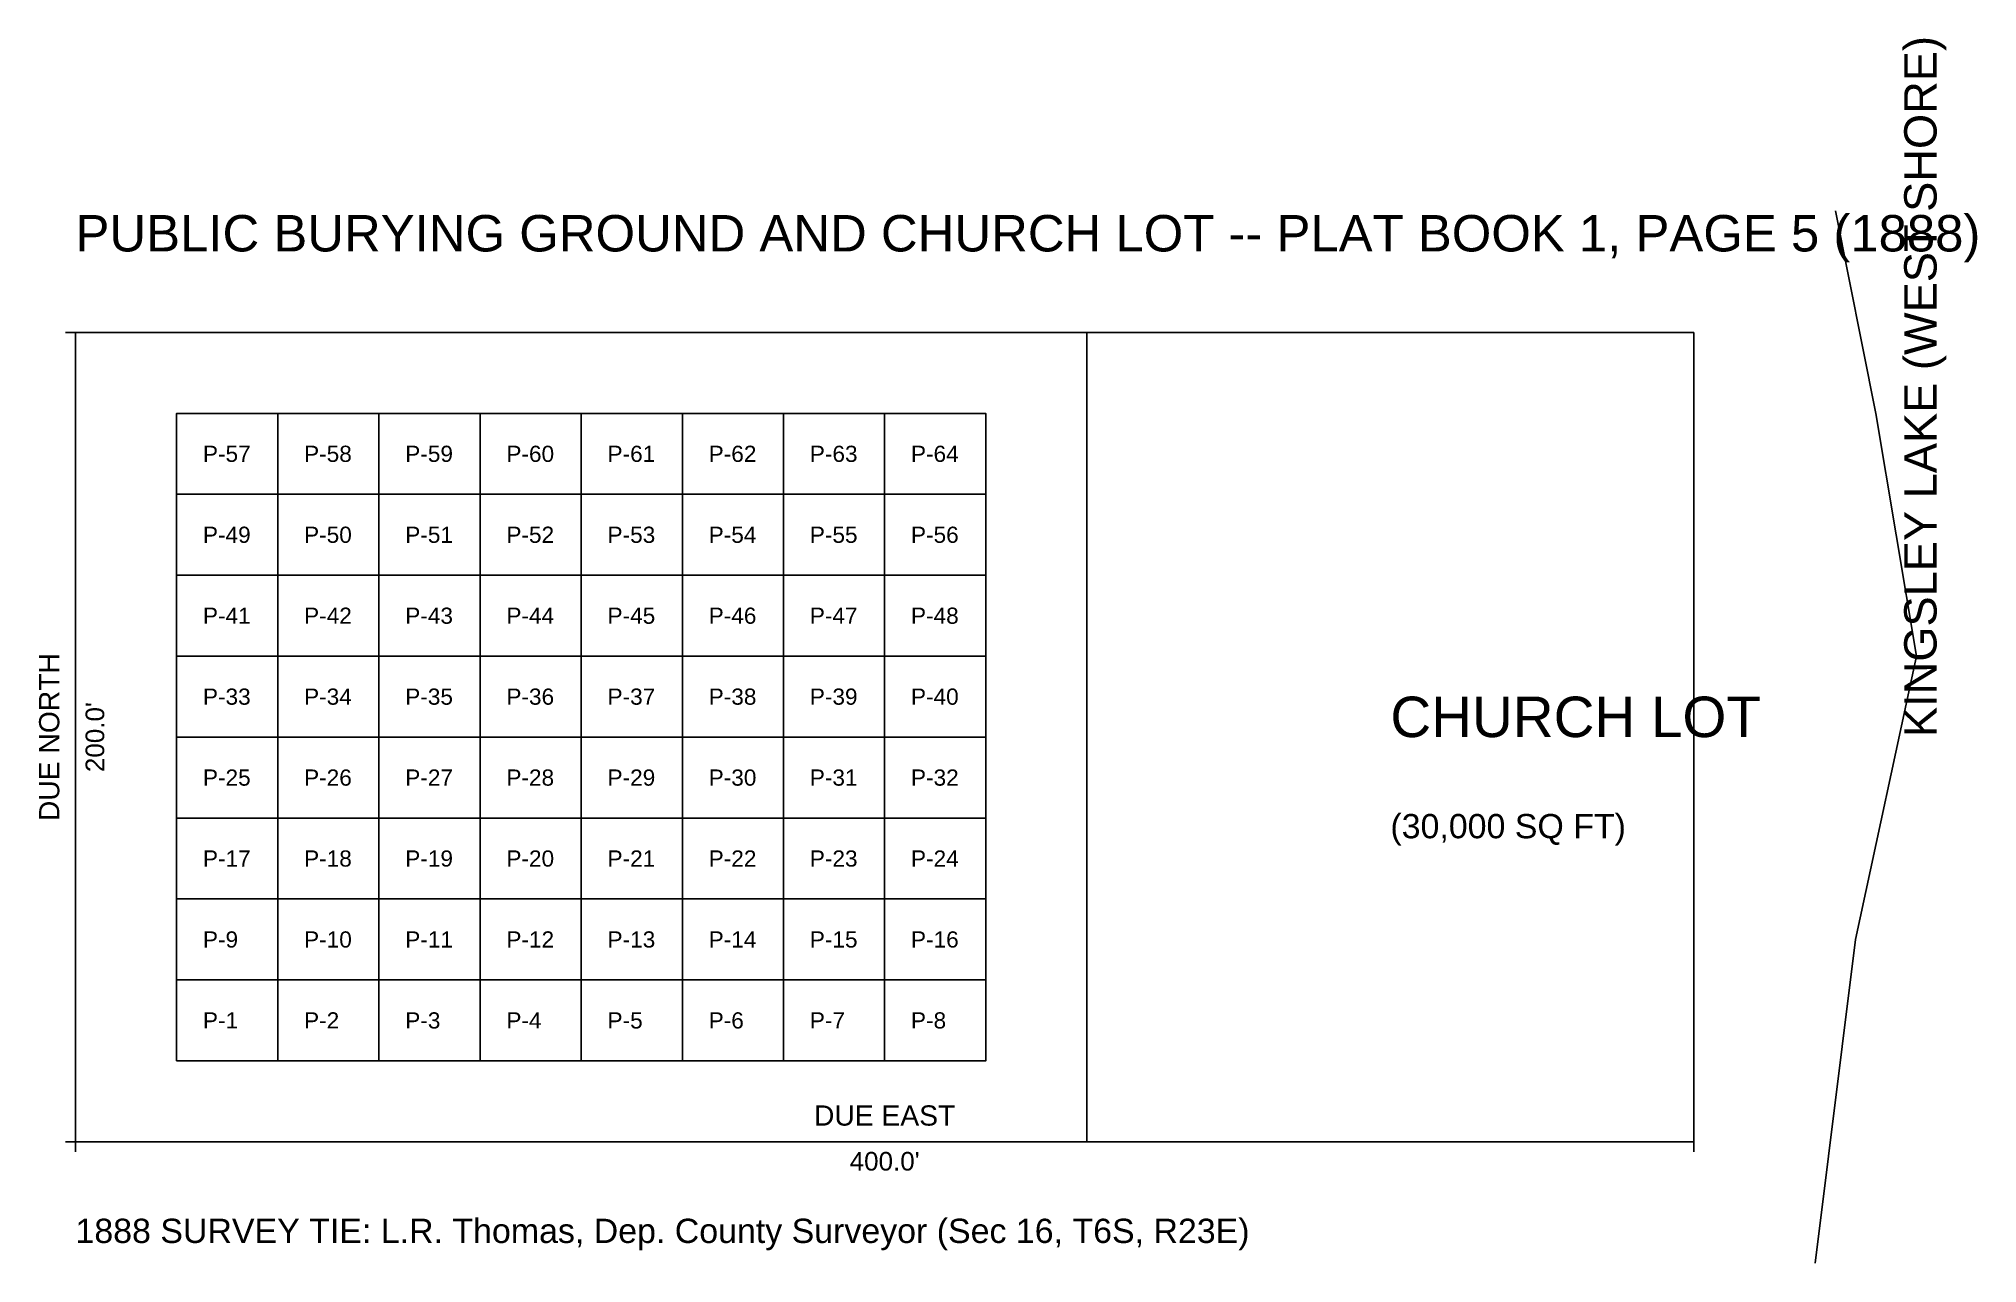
# Model space of a CAD drawing. Extents: x 434991 to 435470, y 2074970 to 2075273.
import ezdxf
from ezdxf.enums import TextEntityAlignment as Align

# ---------------------------------------------------------------- set-up
doc = ezdxf.new("R2010")
doc.units = 0
doc.linetypes.add('ROT_90.00', pattern=[0])
for name, color, linetype in [('BOUNDARY', 7, 'CONTINUOUS'), ('CEMETERY_PLOTS', 4, 'CONTINUOUS'), ('CHURCH_LOT', 2, 'CONTINUOUS'), ('CONTROL', 1, 'CONTINUOUS'), ('DIMENSIONS', 7, 'CONTINUOUS'), ('PLOT_NUMBERS', 7, 'CONTINUOUS'), ('WATER_LAKE', 5, 'CONTINUOUS')]:
    doc.layers.add(name, color=color, linetype=linetype)
doc.styles.get("Standard").update_dxf_attribs({"font": 'Arial'})

msp = doc.modelspace()

# ---------------------------------------------------------------- linework, layer by layer
at = {"layer": 'BOUNDARY'}
for p, q in [((434997.5, 2075200), (435002.5, 2075200)), ((435400, 2075200), (435000, 2075200)), ((435000, 2075200), (435000, 2075000)), ((435000, 2075000), (435000, 2075200)), ((435400, 2075000), (435400, 2075200)), ((435000, 2075002.5), (435000, 2074997.5)), ((435400, 2075002.5), (435400, 2074997.5)), ((434997.5, 2075000), (435002.5, 2075000)), ((435000, 2075000), (435400, 2075000)), ((435000, 2075000), (435400, 2075000))]:
    msp.add_line(p, q, dxfattribs=at)
at = {"layer": 'CEMETERY_PLOTS'}
for points in [[(435025, 2075160), (435050, 2075160), (435050, 2075180), (435025, 2075180)], [(435050, 2075160), (435075, 2075160), (435075, 2075180), (435050, 2075180)], [(435075, 2075160), (435100, 2075160), (435100, 2075180), (435075, 2075180)], [(435100, 2075160), (435125, 2075160), (435125, 2075180), (435100, 2075180)], [(435125, 2075160), (435150, 2075160), (435150, 2075180), (435125, 2075180)], [(435150, 2075160), (435175, 2075160), (435175, 2075180), (435150, 2075180)], [(435175, 2075160), (435200, 2075160), (435200, 2075180), (435175, 2075180)], [(435200, 2075160), (435225, 2075160), (435225, 2075180), (435200, 2075180)], [(435025, 2075140), (435050, 2075140), (435050, 2075160), (435025, 2075160)], [(435050, 2075140), (435075, 2075140), (435075, 2075160), (435050, 2075160)], [(435075, 2075140), (435100, 2075140), (435100, 2075160), (435075, 2075160)], [(435100, 2075140), (435125, 2075140), (435125, 2075160), (435100, 2075160)], [(435125, 2075140), (435150, 2075140), (435150, 2075160), (435125, 2075160)], [(435150, 2075140), (435175, 2075140), (435175, 2075160), (435150, 2075160)], [(435175, 2075140), (435200, 2075140), (435200, 2075160), (435175, 2075160)], [(435200, 2075140), (435225, 2075140), (435225, 2075160), (435200, 2075160)], [(435025, 2075120), (435050, 2075120), (435050, 2075140), (435025, 2075140)], [(435050, 2075120), (435075, 2075120), (435075, 2075140), (435050, 2075140)], [(435075, 2075120), (435100, 2075120), (435100, 2075140), (435075, 2075140)], [(435100, 2075120), (435125, 2075120), (435125, 2075140), (435100, 2075140)], [(435125, 2075120), (435150, 2075120), (435150, 2075140), (435125, 2075140)], [(435150, 2075120), (435175, 2075120), (435175, 2075140), (435150, 2075140)], [(435175, 2075120), (435200, 2075120), (435200, 2075140), (435175, 2075140)], [(435200, 2075120), (435225, 2075120), (435225, 2075140), (435200, 2075140)], [(435025, 2075100), (435050, 2075100), (435050, 2075120), (435025, 2075120)], [(435050, 2075100), (435075, 2075100), (435075, 2075120), (435050, 2075120)], [(435075, 2075100), (435100, 2075100), (435100, 2075120), (435075, 2075120)], [(435100, 2075100), (435125, 2075100), (435125, 2075120), (435100, 2075120)], [(435125, 2075100), (435150, 2075100), (435150, 2075120), (435125, 2075120)], [(435150, 2075100), (435175, 2075100), (435175, 2075120), (435150, 2075120)], [(435175, 2075100), (435200, 2075100), (435200, 2075120), (435175, 2075120)], [(435200, 2075100), (435225, 2075100), (435225, 2075120), (435200, 2075120)], [(435025, 2075080), (435050, 2075080), (435050, 2075100), (435025, 2075100)], [(435050, 2075080), (435075, 2075080), (435075, 2075100), (435050, 2075100)], [(435075, 2075080), (435100, 2075080), (435100, 2075100), (435075, 2075100)], [(435100, 2075080), (435125, 2075080), (435125, 2075100), (435100, 2075100)], [(435125, 2075080), (435150, 2075080), (435150, 2075100), (435125, 2075100)], [(435150, 2075080), (435175, 2075080), (435175, 2075100), (435150, 2075100)], [(435175, 2075080), (435200, 2075080), (435200, 2075100), (435175, 2075100)], [(435200, 2075080), (435225, 2075080), (435225, 2075100), (435200, 2075100)], [(435025, 2075060), (435050, 2075060), (435050, 2075080), (435025, 2075080)], [(435050, 2075060), (435075, 2075060), (435075, 2075080), (435050, 2075080)], [(435075, 2075060), (435100, 2075060), (435100, 2075080), (435075, 2075080)], [(435100, 2075060), (435125, 2075060), (435125, 2075080), (435100, 2075080)], [(435125, 2075060), (435150, 2075060), (435150, 2075080), (435125, 2075080)], [(435150, 2075060), (435175, 2075060), (435175, 2075080), (435150, 2075080)], [(435175, 2075060), (435200, 2075060), (435200, 2075080), (435175, 2075080)], [(435200, 2075060), (435225, 2075060), (435225, 2075080), (435200, 2075080)], [(435025, 2075040), (435050, 2075040), (435050, 2075060), (435025, 2075060)], [(435050, 2075040), (435075, 2075040), (435075, 2075060), (435050, 2075060)], [(435075, 2075040), (435100, 2075040), (435100, 2075060), (435075, 2075060)], [(435100, 2075040), (435125, 2075040), (435125, 2075060), (435100, 2075060)], [(435125, 2075040), (435150, 2075040), (435150, 2075060), (435125, 2075060)], [(435150, 2075040), (435175, 2075040), (435175, 2075060), (435150, 2075060)], [(435175, 2075040), (435200, 2075040), (435200, 2075060), (435175, 2075060)], [(435200, 2075040), (435225, 2075040), (435225, 2075060), (435200, 2075060)], [(435025, 2075020), (435050, 2075020), (435050, 2075040), (435025, 2075040)], [(435050, 2075020), (435075, 2075020), (435075, 2075040), (435050, 2075040)], [(435075, 2075020), (435100, 2075020), (435100, 2075040), (435075, 2075040)], [(435100, 2075020), (435125, 2075020), (435125, 2075040), (435100, 2075040)], [(435125, 2075020), (435150, 2075020), (435150, 2075040), (435125, 2075040)], [(435150, 2075020), (435175, 2075020), (435175, 2075040), (435150, 2075040)], [(435175, 2075020), (435200, 2075020), (435200, 2075040), (435175, 2075040)], [(435200, 2075020), (435225, 2075020), (435225, 2075040), (435200, 2075040)]]:
    msp.add_lwpolyline(points, close=True, dxfattribs=at)
at = {"layer": 'CHURCH_LOT'}
msp.add_line((435250, 2075000), (435250, 2075200), dxfattribs=at)
at = {"layer": 'CONTROL'}
msp.add_point((435000, 2075000), dxfattribs=at)
at = {"layer": 'WATER_LAKE'}
for p, q in [((435445, 2075180), (435435, 2075230)), ((435455, 2075120), (435445, 2075180)), ((435440, 2075050), (435455, 2075120)), ((435430, 2074970), (435440, 2075050))]:
    msp.add_line(p, q, dxfattribs=at)

# ---------------------------------------------------------------- texts
at = {"layer": 'BOUNDARY'}
msp.add_text('PUBLIC BURYING GROUND AND CHURCH LOT -- PLAT BOOK 1, PAGE 5 (1888)', height=9, dxfattribs=at).set_placement((435000, 2075220))
at = {"layer": 'CHURCH_LOT'}
msp.add_text('CHURCH LOT', height=10, dxfattribs=at).set_placement((435325, 2075100))
at = {"layer": 'CONTROL'}
msp.add_text('1888 SURVEY TIE: L.R. Thomas, Dep. County Surveyor (Sec 16, T6S, R23E)', height=6, dxfattribs=at).set_placement((435000, 2074975))
at = {"layer": 'DIMENSIONS', "linetype": 'ROT_90.00'}
msp.add_text('DUE NORTH', height=5, rotation=90, dxfattribs=at).set_placement((434997.5, 2075100), align=Align.BOTTOM_CENTER)
msp.add_text("200.0'", height=4.6, rotation=90, dxfattribs=at).set_placement((435002.5, 2075100), align=Align.TOP_CENTER)
at = {"layer": 'DIMENSIONS'}
msp.add_text('(30,000 SQ FT)', height=6, dxfattribs=at).set_placement((435325, 2075075))
msp.add_text('DUE EAST', height=5, dxfattribs=at).set_placement((435200, 2075002.5), align=Align.BOTTOM_CENTER)
msp.add_text("400.0'", height=4.6, dxfattribs=at).set_placement((435200, 2074997.5), align=Align.TOP_CENTER)
at = {"layer": 'PLOT_NUMBERS'}
for s, p in [('P-57', (435031.5, 2075168)), ('P-58', (435056.5, 2075168)), ('P-59', (435081.5, 2075168)), ('P-60', (435106.5, 2075168)), ('P-61', (435131.5, 2075168)), ('P-62', (435156.5, 2075168)), ('P-63', (435181.5, 2075168)), ('P-64', (435206.5, 2075168)), ('P-49', (435031.5, 2075148)), ('P-50', (435056.5, 2075148)), ('P-51', (435081.5, 2075148)), ('P-52', (435106.5, 2075148)), ('P-53', (435131.5, 2075148)), ('P-54', (435156.5, 2075148)), ('P-55', (435181.5, 2075148)), ('P-56', (435206.5, 2075148)), ('P-41', (435031.5, 2075128)), ('P-42', (435056.5, 2075128)), ('P-43', (435081.5, 2075128)), ('P-44', (435106.5, 2075128)), ('P-45', (435131.5, 2075128)), ('P-46', (435156.5, 2075128)), ('P-47', (435181.5, 2075128)), ('P-48', (435206.5, 2075128)), ('P-33', (435031.5, 2075108)), ('P-34', (435056.5, 2075108)), ('P-35', (435081.5, 2075108)), ('P-36', (435106.5, 2075108)), ('P-37', (435131.5, 2075108)), ('P-38', (435156.5, 2075108)), ('P-39', (435181.5, 2075108)), ('P-40', (435206.5, 2075108)), ('P-25', (435031.5, 2075088)), ('P-26', (435056.5, 2075088)), ('P-27', (435081.5, 2075088)), ('P-28', (435106.5, 2075088)), ('P-29', (435131.5, 2075088)), ('P-30', (435156.5, 2075088)), ('P-31', (435181.5, 2075088)), ('P-32', (435206.5, 2075088)), ('P-17', (435031.5, 2075068)), ('P-18', (435056.5, 2075068)), ('P-19', (435081.5, 2075068)), ('P-20', (435106.5, 2075068)), ('P-21', (435131.5, 2075068)), ('P-22', (435156.5, 2075068)), ('P-23', (435181.5, 2075068)), ('P-24', (435206.5, 2075068)), ('P-9', (435031.5, 2075048)), ('P-10', (435056.5, 2075048)), ('P-11', (435081.5, 2075048)), ('P-12', (435106.5, 2075048)), ('P-13', (435131.5, 2075048)), ('P-14', (435156.5, 2075048)), ('P-15', (435181.5, 2075048)), ('P-16', (435206.5, 2075048)), ('P-1', (435031.5, 2075028)), ('P-2', (435056.5, 2075028)), ('P-3', (435081.5, 2075028)), ('P-4', (435106.5, 2075028)), ('P-5', (435131.5, 2075028)), ('P-6', (435156.5, 2075028)), ('P-7', (435181.5, 2075028)), ('P-8', (435206.5, 2075028))]:
    msp.add_text(s, height=4, dxfattribs=at).set_placement(p)
at = {"layer": 'WATER_LAKE', "linetype": 'ROT_90.00'}
msp.add_text('KINGSLEY LAKE (WEST SHORE)', height=8, rotation=90, dxfattribs=at).set_placement((435460, 2075100))

doc.saveas('drawing.dxf')
